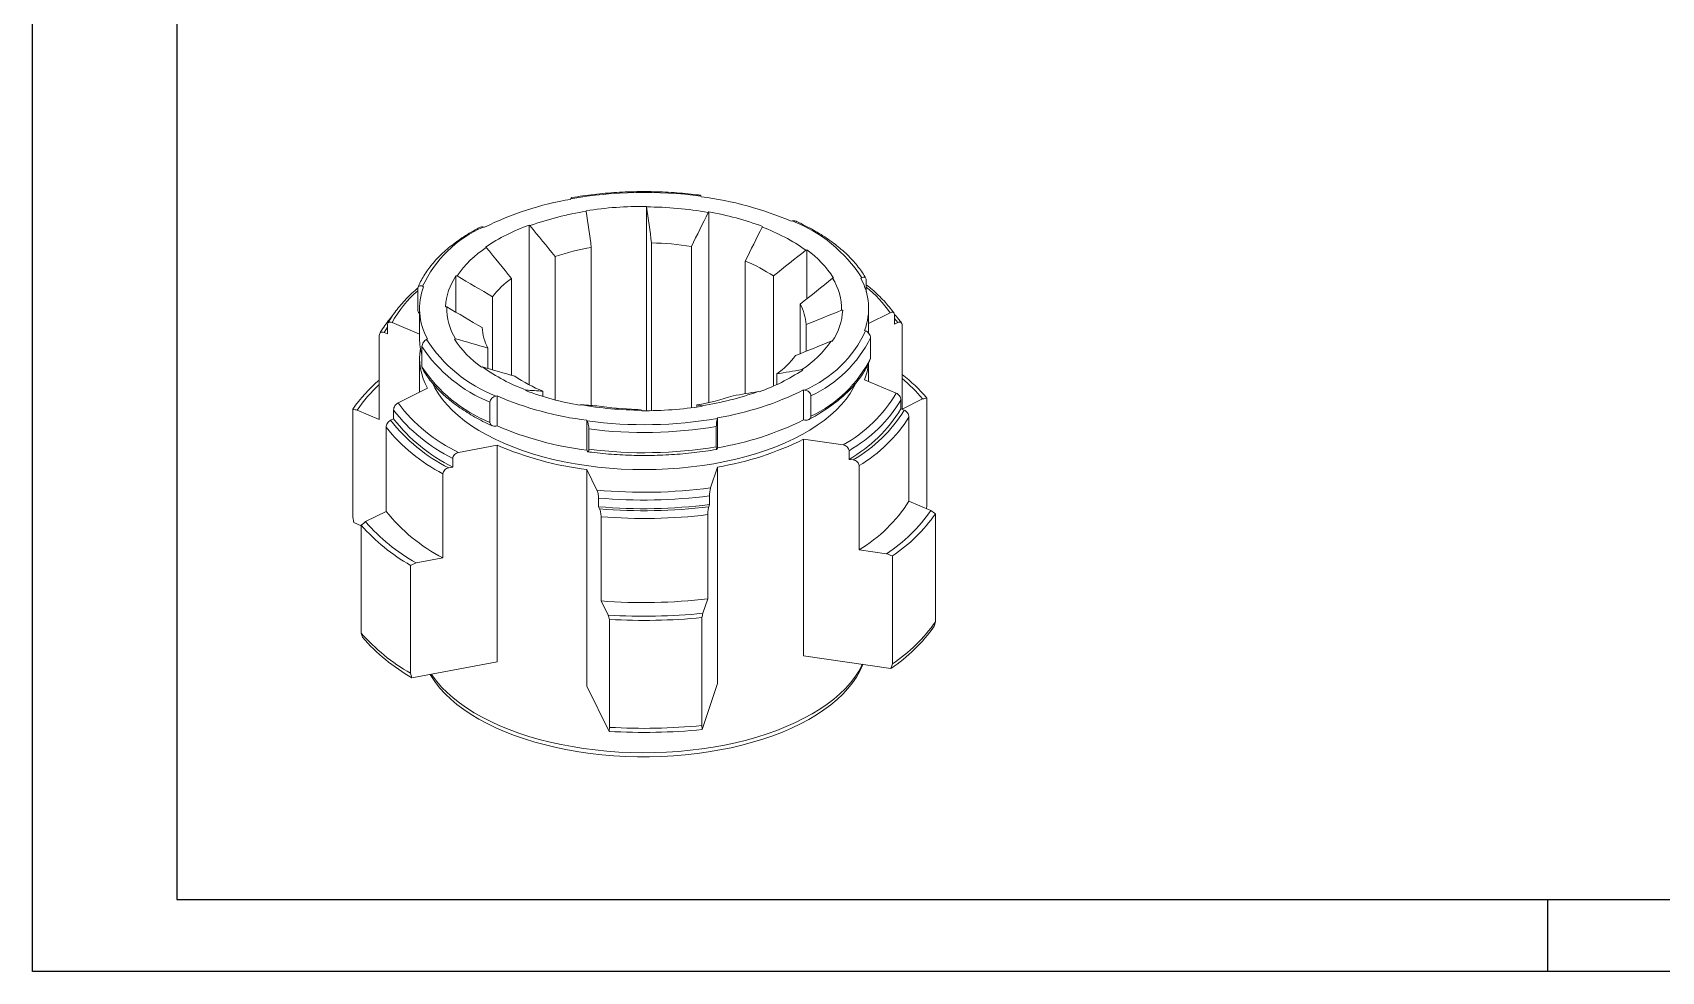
# Model space of a CAD drawing. Header units: millimetres. Extents: x 2521 to 2789, y 1164 to 1354.
# Drawn here: x 2520.6 to 2664.9, y 1164.3 to 1247.5 of the extents above; entities that cross this region are included whole.
import ezdxf

# ---------------------------------------------------------------- set-up
doc = ezdxf.new("R2010")
doc.units = ezdxf.units.MM
doc.linetypes.add('ACAD_ISO05W100', pattern=[33, 24, -3, 0, -3, 0, -3])
doc.layers.add('AM_BOR', color=2, linetype='ACAD_ISO05W100', lineweight=35)

# ---------------------------------------------------------------- blocks, each defined once
blk = doc.blocks.new('A3 ZTL')
for p, q in [((19.57, 280.82), (19.57, 9.78)), ((19.57, 9.78), (401.17, 9.78))]:
    blk.add_line(p, q)
at = {"layer": 'AM_BOR', "color": 135, "linetype": 'Continuous', "lineweight": 25}
for p, q in [((0, 0), (0, 290.61)), ((410.96, 0), (0, 0))]:
    blk.add_line(p, q, dxfattribs=at)
at = {"layer": 'AM_BOR', "color": 135, "lineweight": 25}
blk.add_line((205.48, 9.78), (205.48, 0), dxfattribs=at)

msp = doc.modelspace()

# ---------------------------------------------------------------- linework, layer by layer
at = {"color": 7, "linetype": 'Continuous', "lineweight": 15}
for p, q in [((2568.281, 1232.814), (2568.261, 1232.756)), ((2579.843, 1232.983), (2579.815, 1233.04)), ((2569.644, 1231.688), (2569.629, 1231.74)), ((2574.974, 1232.135), (2574.989, 1232.084)), ((2574.974, 1232.135), (2574.974, 1214.007)), ((2580.458, 1231.596), (2580.505, 1231.642)), ((2580.505, 1231.642), (2580.505, 1214.736)), ((2560.644, 1230.287), (2560.534, 1230.303)), ((2564.592, 1230.464), (2564.663, 1230.427)), ((2564.592, 1230.464), (2564.592, 1216.306)), ((2585.281, 1230.344), (2585.234, 1230.298)), ((2587.91, 1230.84), (2587.803, 1230.819)), ((2560.79, 1228.489), (2560.719, 1228.526)), ((2570.098, 1228.499), (2570.098, 1214.477)), ((2575.443, 1214.013), (2575.443, 1228.895)), ((2578.966, 1228.581), (2578.966, 1214.267)), ((2566.89, 1214.967), (2566.89, 1227.687)), ((2583.742, 1215.521), (2583.742, 1227.283)), ((2589.102, 1228.248), (2589.193, 1228.271)), ((2589.193, 1228.271), (2589.193, 1223.927)), ((2558.1, 1225.969), (2558.2, 1225.96)), ((2558.1, 1225.969), (2558.1, 1222.74)), ((2563.018, 1225.749), (2563.018, 1217.149)), ((2586.233, 1225.963), (2586.233, 1216.19)), ((2591.575, 1225.775), (2591.484, 1225.752)), ((2593.976, 1225.767), (2594.057, 1225.808)), ((2594.465, 1224.561), (2594.465, 1225.583)), ((2554.71, 1224.804), (2554.71, 1223.004)), ((2555.147, 1225.045), (2555.235, 1225.008)), ((2554.876, 1223.071), (2554.876, 1220.414)), ((2557.279, 1223.22), (2557.179, 1223.229)), ((2561.35, 1217.634), (2561.35, 1224.121)), ((2588.615, 1219.071), (2588.615, 1223.467)), ((2592.274, 1222.923), (2592.374, 1222.914)), ((2594.676, 1220.886), (2594.676, 1223.071)), ((2596.584, 1222.701), (2594.676, 1221.746)), ((2552.02, 1221.588), (2552.02, 1220.816)), ((2554.876, 1220.79), (2552.441, 1221.835)), ((2589.124, 1221.645), (2589.124, 1219.278)), ((2596.977, 1221.698), (2596.977, 1222.469)), ((2597.252, 1221.835), (2596.977, 1221.698)), ((2597.642, 1214.145), (2597.642, 1221.602)), ((2551.308, 1220.694), (2551.308, 1213.236)), ((2552.02, 1220.816), (2551.726, 1220.943)), ((2555.577, 1220.376), (2555.495, 1220.335)), ((2557.978, 1220.367), (2558.068, 1220.39)), ((2591.453, 1220.173), (2591.353, 1220.182)), ((2594.406, 1221.097), (2594.318, 1221.135)), ((2594.842, 1220.481), (2594.842, 1218.681)), ((2554.876, 1218.7), (2554.876, 1215.653)), ((2555.087, 1217.902), (2555.087, 1219.702)), ((2560.937, 1217.753), (2560.937, 1219.558)), ((2560.451, 1217.894), (2560.36, 1217.871)), ((2586.535, 1217.276), (2586.535, 1216.326)), ((2588.763, 1217.654), (2588.833, 1217.617)), ((2594.676, 1216.61), (2594.676, 1218.239)), ((2552.969, 1214.699), (2555.577, 1216.004)), ((2564.272, 1215.798), (2564.319, 1215.844)), ((2565.811, 1215.271), (2565.811, 1215.742)), ((2584.96, 1215.678), (2584.89, 1215.716)), ((2588.909, 1215.856), (2589.019, 1215.84)), ((2588.909, 1215.856), (2588.909, 1213.198)), ((2594.318, 1216.764), (2597.111, 1215.564)), ((2548.949, 1214.134), (2548.949, 1204.563)), ((2551.308, 1213.236), (2549.36, 1214.073)), ((2552.575, 1213.302), (2552.575, 1214.073)), ((2561.109, 1214.773), (2561.109, 1212.973)), ((2561.643, 1215.303), (2561.75, 1215.323)), ((2561.75, 1215.323), (2561.75, 1212.666)), ((2569.095, 1214.546), (2569.048, 1214.5)), ((2574.578, 1214.007), (2574.564, 1214.059)), ((2579.454, 1214.525), (2579.454, 1214.333)), ((2579.909, 1214.455), (2579.923, 1214.403)), ((2589.565, 1213.531), (2589.565, 1215.331)), ((2597.533, 1214.954), (2597.533, 1214.183)), ((2597.533, 1214.183), (2597.827, 1214.057)), ((2599.461, 1215.055), (2597.642, 1214.145)), ((2599.844, 1205.561), (2599.844, 1215.132)), ((2552.301, 1213.164), (2552.575, 1213.302)), ((2561.643, 1212.646), (2561.75, 1212.666)), ((2569.709, 1213.16), (2569.737, 1213.103)), ((2569.709, 1213.16), (2569.709, 1210.503)), ((2581.175, 1212.612), (2581.175, 1210.812)), ((2581.272, 1213.329), (2581.291, 1213.387)), ((2581.291, 1213.387), (2581.291, 1210.73)), ((2588.909, 1213.198), (2589.019, 1213.182)), ((2598.245, 1213.449), (2598.245, 1205.991)), ((2551.91, 1205.083), (2551.91, 1212.54)), ((2569.877, 1210.59), (2569.877, 1212.39)), ((2592.408, 1210.973), (2588.909, 1211.484)), ((2588.909, 1211.484), (2588.909, 1192.283)), ((2557.821, 1209.779), (2557.821, 1209.008)), ((2561.75, 1210.952), (2558.336, 1210.305)), ((2561.75, 1210.952), (2561.75, 1191.751)), ((2569.709, 1210.503), (2569.737, 1210.446)), ((2581.272, 1210.672), (2581.291, 1210.73)), ((2592.936, 1209.696), (2592.936, 1210.468)), ((2556.951, 1208.415), (2556.951, 1200.957)), ((2557.821, 1209.008), (2557.462, 1208.94)), ((2570.6, 1206.972), (2569.709, 1208.788)), ((2569.709, 1208.788), (2569.709, 1189.588)), ((2581.291, 1209.015), (2580.671, 1207.17)), ((2581.291, 1209.015), (2581.291, 1189.815)), ((2593.304, 1209.643), (2592.936, 1209.696)), ((2593.828, 1201.68), (2593.828, 1209.138)), ((2570.735, 1205.498), (2570.735, 1206.27)), ((2570.828, 1205.307), (2570.735, 1205.498)), ((2580.578, 1205.691), (2580.512, 1205.497)), ((2580.578, 1206.463), (2580.578, 1205.691)), ((2598.245, 1205.991), (2600.192, 1205.155)), ((2599.794, 1205.326), (2599.844, 1205.561)), ((2548.949, 1204.563), (2549.059, 1204.087)), ((2549.059, 1204.087), (2549.708, 1203.808)), ((2550.092, 1204.173), (2551.91, 1205.083)), ((2570.962, 1197.149), (2570.962, 1204.607)), ((2580.419, 1204.792), (2580.419, 1197.335)), ((2600.603, 1204.864), (2600.603, 1195.293)), ((2549.708, 1194.295), (2549.708, 1203.866)), ((2596.267, 1201.324), (2593.828, 1201.68)), ((2596.782, 1191.563), (2596.782, 1201.134)), ((2554.069, 1200.297), (2554.069, 1190.726)), ((2556.951, 1200.957), (2554.571, 1200.507)), ((2571.583, 1195.883), (2570.962, 1197.149)), ((2580.419, 1197.335), (2579.987, 1196.048)), ((2571.714, 1185.93), (2571.714, 1195.501)), ((2579.896, 1195.662), (2579.896, 1186.09)), ((2600.603, 1195.293), (2600.493, 1194.911)), ((2549.811, 1193.918), (2549.708, 1194.295)), ((2554.203, 1190.323), (2561.75, 1191.751)), ((2588.909, 1192.283), (2596.644, 1191.155)), ((2596.644, 1191.155), (2596.782, 1191.563)), ((2554.069, 1190.726), (2554.203, 1190.323)), ((2569.709, 1189.588), (2571.679, 1185.573)), ((2579.92, 1185.735), (2581.291, 1189.815)), ((2571.679, 1185.573), (2571.714, 1185.93)), ((2579.896, 1186.09), (2579.92, 1185.735))]:
    msp.add_line(p, q, dxfattribs=at)
at = {"color": 8, "linetype": 'Continuous', "lineweight": 15}
for p, q in [((2552.02, 1221.427), (2551.726, 1220.943)), ((2597.252, 1221.835), (2596.977, 1222.195))]:
    msp.add_line(p, q, dxfattribs=at)
at = {"color": 7, "linetype": 'Continuous', "lineweight": 15, "flags": 128}
for points in [[(2593.496, 1216.39), (2593.335, 1216.066), (2593.03, 1215.552), (2592.673, 1215.048), (2592.263, 1214.554), (2591.801, 1214.073), (2591.29, 1213.605), (2590.73, 1213.152), (2590.124, 1212.715), (2589.472, 1212.296), (2588.777, 1211.896), (2588.042, 1211.515), (2587.267, 1211.156), (2586.456, 1210.819), (2585.61, 1210.504), (2584.733, 1210.214), (2583.826, 1209.949), (2582.893, 1209.71), (2581.936, 1209.497), (2580.958, 1209.31), (2579.962, 1209.152), (2578.951, 1209.021), (2577.927, 1208.919), (2576.895, 1208.845), (2575.856, 1208.801), (2574.814, 1208.785), (2573.771, 1208.799), (2572.732, 1208.841), (2571.699, 1208.913), (2570.674, 1209.013), (2569.662, 1209.142), (2568.665, 1209.298), (2567.686, 1209.482), (2566.727, 1209.694), (2565.792, 1209.931), (2564.884, 1210.195), (2564.004, 1210.483), (2563.156, 1210.795), (2562.343, 1211.131), (2561.565, 1211.489), (2560.827, 1211.868), (2560.129, 1212.267), (2559.474, 1212.684), (2558.864, 1213.12), (2558.301, 1213.572), (2557.786, 1214.039), (2557.321, 1214.519), (2556.907, 1215.012), (2556.546, 1215.516), (2556.238, 1216.029), (2556.031, 1216.445)], [(2594.164, 1191.517), (2594.134, 1191.44), (2593.891, 1190.908), (2593.594, 1190.384), (2593.242, 1189.868), (2592.837, 1189.363), (2592.38, 1188.869), (2591.872, 1188.389), (2591.315, 1187.924), (2590.71, 1187.475), (2590.059, 1187.043), (2589.364, 1186.63), (2588.627, 1186.236), (2587.851, 1185.864), (2587.036, 1185.514), (2586.186, 1185.186), (2585.303, 1184.883), (2584.39, 1184.604), (2583.449, 1184.351), (2582.483, 1184.125), (2581.495, 1183.925), (2580.488, 1183.753), (2579.464, 1183.609), (2578.426, 1183.494), (2577.378, 1183.407), (2576.323, 1183.35), (2575.263, 1183.322), (2574.202, 1183.323), (2573.142, 1183.354), (2572.087, 1183.413), (2571.04, 1183.502), (2570.003, 1183.62), (2568.98, 1183.766), (2567.974, 1183.94), (2566.988, 1184.142), (2566.024, 1184.371), (2565.086, 1184.626), (2564.175, 1184.907), (2563.295, 1185.212), (2562.448, 1185.542), (2561.636, 1185.894), (2560.862, 1186.268), (2560.129, 1186.663), (2559.438, 1187.078), (2558.79, 1187.511), (2558.19, 1187.962), (2557.636, 1188.429), (2557.133, 1188.91), (2556.68, 1189.404), (2556.279, 1189.91), (2555.932, 1190.427), (2555.813, 1190.627)], [(2555.923, 1190.648), (2556.014, 1190.512), (2556.394, 1190.002), (2556.825, 1189.504), (2557.308, 1189.018), (2557.84, 1188.546), (2558.42, 1188.09), (2559.046, 1187.65), (2559.717, 1187.227), (2560.431, 1186.824), (2561.186, 1186.441), (2561.979, 1186.079), (2562.808, 1185.739), (2563.671, 1185.423), (2564.565, 1185.13), (2565.489, 1184.863), (2566.439, 1184.621), (2567.412, 1184.406), (2568.407, 1184.218), (2569.419, 1184.057), (2570.447, 1183.924), (2571.487, 1183.819), (2572.536, 1183.743), (2573.591, 1183.697), (2574.65, 1183.679), (2575.71, 1183.69), (2576.766, 1183.73), (2577.817, 1183.799), (2578.86, 1183.896), (2579.89, 1184.023), (2580.907, 1184.177), (2581.906, 1184.359), (2582.884, 1184.568), (2583.84, 1184.803), (2584.77, 1185.065), (2585.672, 1185.351), (2586.543, 1185.662), (2587.38, 1185.996), (2588.182, 1186.353), (2588.946, 1186.731), (2589.669, 1187.13), (2590.351, 1187.548), (2590.988, 1187.984), (2591.579, 1188.436), (2592.123, 1188.905), (2592.617, 1189.387), (2593.061, 1189.883), (2593.453, 1190.39), (2593.792, 1190.907), (2594.077, 1191.432), (2594.121, 1191.523)]]:
    msp.add_lwpolyline(points, dxfattribs=at)
at = {"color": 7, "linetype": 'Continuous', "lineweight": 15}
for centre, radius, start, end in [((2574.784, 1195.362), 38.012, 82.39472, 99.85164), ((2576.182, 1203.788), 29.423, 66.73779, 82.85318), ((2572.661, 1206.193), 26.925, 99.4052, 116.50834), ((2573.704, 1205.185), 26.813, 98.71076, 109.70733), ((2574.748, 1198.893), 33.243, 89.61033, 98.85796), ((2574.828, 1199.368), 32.716, 80.09207, 89.71929), ((2576.058, 1205.846), 26.177, 69.37109, 80.21988), ((2564.778, 1220.566), 10.622, 113.55123, 155.05884), ((2570.452, 1213.918), 17.554, 109.50241, 123.67379), ((2579.46, 1214.731), 16.604, 54.5011, 69.65214), ((2583.25, 1218.875), 12.841, 32.68032, 68.71902), ((2565.96, 1220.6), 9.431, 123.24182, 145.36825), ((2573.887, 1206.796), 22.032, 99.90201, 108.51608), ((2574.823, 1202.019), 26.884, 81.13461, 88.67675), ((2578.635, 1214.638), 13.637, 56.14284, 68.0104), ((2584.046, 1220.974), 8.929, 32.52762, 54.80796), ((2562.492, 1222.968), 5.32, 145.65675, 177.19121), ((2567.522, 1219.465), 7.731, 125.63387, 142.9762), ((2587.152, 1223.018), 5.123, 358.93114, 32.25745), ((2589.145, 1223.081), 5.527, 339.38123, 29.07287), ((2560.407, 1223.061), 5.527, 159.38123, 209.07287), ((2562.4, 1223.124), 5.123, 178.93114, 212.25745), ((2584.954, 1221.463), 4.174, 2.49443, 28.69415), ((2587.06, 1223.174), 5.32, 325.65675, 357.19121), ((2564.598, 1221.562), 4.174, 182.49443, 208.69415), ((2560.287, 1220.422), 5.411, 180.08164, 196.06175), ((2566.303, 1227.268), 12.841, 212.68032, 248.71902), ((2565.506, 1225.169), 8.929, 212.52762, 234.80796), ((2583.592, 1225.542), 9.431, 303.24182, 325.36825), ((2584.775, 1225.576), 10.622, 293.55123, 335.05884), ((2584.903, 1225.387), 11.084, 294.87743, 333.73264), ((2560.419, 1218.696), 5.54, 171.06401, 209.07613), ((2565.917, 1226.79), 12.943, 213.20536, 248.19398), ((2582.03, 1223.56), 7.731, 305.63387, 322.9762), ((2584.903, 1223.587), 11.084, 294.87743, 333.73264), ((2565.917, 1224.99), 12.943, 213.20536, 248.19398), ((2570.092, 1231.412), 16.604, 234.5011, 249.65214), ((2570.917, 1228.386), 13.637, 236.14284, 248.0104), ((2579.1, 1232.225), 17.554, 289.50241, 303.67379), ((2589.088, 1218.739), 5.591, 339.30383, 354.24191), ((2588.386, 1205.296), 15.1, 40.64341, 52.19601), ((2559.97, 1206.501), 13.406, 130.25235, 145.29159), ((2559.772, 1207.067), 12.549, 132.41581, 146.06649), ((2573.494, 1240.297), 26.177, 249.37109, 260.21988), ((2575.848, 1240.958), 26.813, 278.71076, 289.70733), ((2576.891, 1239.95), 26.925, 279.4052, 296.50834), ((2586.346, 1221.889), 12.486, 299.04627, 329.5638), ((2588.523, 1205.87), 14.283, 40.02296, 50.32148), ((2564.414, 1223.185), 14.939, 217.58561, 243.81374), ((2564.648, 1223.493), 14.621, 216.97826, 244.42108), ((2573.37, 1242.354), 29.423, 246.73779, 262.85318), ((2574.724, 1246.775), 32.716, 260.09207, 269.71929), ((2574.73, 1241.006), 26.884, 261.13461, 268.67675), ((2574.804, 1247.25), 33.243, 269.61033, 278.85796), ((2575.665, 1236.229), 22.032, 279.90201, 288.51608), ((2586.613, 1221.544), 12.754, 299.71973, 328.89033), ((2586.613, 1220.773), 12.754, 299.71973, 328.89033), ((2586.799, 1220.831), 12.942, 300.17263, 328.43744), ((2564.25, 1222.498), 15.162, 217.99391, 243.40544), ((2564.414, 1222.414), 14.939, 217.58561, 243.81374), ((2573.37, 1239.697), 29.423, 246.73779, 262.85318), ((2574.768, 1250.78), 38.012, 262.39472, 279.85164), ((2574.769, 1251.121), 39.038, 262.80122, 279.44514), ((2576.891, 1237.293), 26.925, 279.4052, 296.50834), ((2587.065, 1220.485), 13.21, 300.79482, 327.81524), ((2564.016, 1222.188), 15.48, 218.55467, 242.84468), ((2576.891, 1235.578), 26.925, 279.4052, 296.50834), ((2573.37, 1237.983), 29.423, 246.73779, 262.85318), ((2574.769, 1249.321), 39.038, 262.80122, 279.44514), ((2574.771, 1251.192), 44.416, 264.61236, 277.634), ((2574.771, 1251.505), 45.415, 264.90096, 277.3454), ((2574.771, 1250.734), 45.415, 264.90096, 277.3454), ((2574.771, 1251.252), 46.114, 265.09494, 277.15142), ((2587.065, 1213.027), 13.21, 300.79482, 327.81524), ((2562.926, 1215.283), 16.975, 220.88351, 240.51584), ((2564.016, 1214.731), 15.48, 218.55467, 242.84468), ((2574.772, 1251.563), 47.11, 265.36131, 276.88506), ((2588.306, 1213.407), 14.47, 303.38091, 325.22916), ((2588.568, 1213.372), 14.739, 303.86904, 324.74103), ((2562.695, 1215.284), 17.293, 221.32277, 240.07657), ((2574.772, 1244.105), 47.11, 265.36131, 276.88506), ((2574.773, 1247.558), 51.774, 266.46707, 275.77929), ((2574.774, 1248.175), 52.762, 266.67557, 275.5708), ((2588.568, 1203.801), 14.739, 303.86904, 324.74103), ((2562.695, 1205.713), 17.293, 221.32277, 240.07657), ((2562.757, 1205.254), 17.208, 221.20679, 240.19256), ((2588.498, 1203.351), 14.667, 303.74014, 324.86992), ((2574.774, 1237.979), 52.498, 266.62052, 275.62585), ((2574.774, 1238.604), 52.762, 266.67557, 275.5708)]:
    msp.add_arc(centre, radius, start, end, dxfattribs=at)
at = {"color": 8, "linetype": 'Continuous', "lineweight": 15}
for centre, radius, start, end in [((2561.464, 1216.871), 10.298, 130.98045, 151.18122), ((2587.158, 1216.029), 11.548, 35.29526, 50.7495)]:
    msp.add_arc(centre, radius, start, end, dxfattribs=at)
at = {"color": 7, "linetype": 'Continuous', "lineweight": 15}
for points, knots in [([(2568.281, 1232.814), (2568.289, 1232.836), (2568.307, 1232.886), (2568.323, 1232.892), (2568.332, 1232.895)], [0, 0, 0, 0, 0.4474147, 1, 1, 1, 1]), ([(2579.743, 1233.124), (2579.639, 1233.138), (2579.205, 1233.195), (2578.433, 1233.276), (2577.427, 1233.358), (2576.413, 1233.414), (2575.396, 1233.443), (2574.377, 1233.446), (2573.359, 1233.422), (2572.345, 1233.372), (2571.337, 1233.296), (2570.337, 1233.194), (2569.348, 1233.066), (2568.682, 1232.963), (2568.346, 1232.904), (2568.331, 1232.901)], [0, 0, 0, 0, 0.0279521, 0.1159723, 0.2039847, 0.2919863, 0.3799809, 0.4679722, 0.5559639, 0.6439587, 0.7319602, 0.8199723, 0.9079988, 0.9960436, 1, 1, 1, 1]), ([(2579.743, 1233.119), (2579.751, 1233.118), (2579.773, 1233.116), (2579.799, 1233.069), (2579.815, 1233.04)], [0, 0, 0, 0, 0.3780491, 1, 1, 1, 1]), ([(2560.178, 1230.251), (2560.11, 1230.215), (2559.802, 1230.052), (2559.279, 1229.748), (2558.625, 1229.332), (2558.012, 1228.899), (2557.44, 1228.448), (2556.912, 1227.983), (2556.428, 1227.502), (2555.99, 1227.008), (2555.599, 1226.503), (2555.258, 1225.986), (2554.963, 1225.463), (2554.809, 1225.107), (2554.733, 1224.93)], [0, 0, 0, 0, 0.0251766, 0.1141213, 0.2031107, 0.2921292, 0.3811553, 0.4701539, 0.5590832, 0.6478893, 0.7365061, 0.8248596, 0.9128747, 1, 1, 1, 1]), ([(2560.179, 1230.249), (2560.185, 1230.254), (2560.232, 1230.287), (2560.355, 1230.313), (2560.473, 1230.307), (2560.534, 1230.303)], [0, 0, 0, 0, 0.0624983, 0.5133307, 1, 1, 1, 1]), ([(2587.91, 1230.84), (2587.954, 1230.845), (2588.065, 1230.858), (2588.186, 1230.847), (2588.238, 1230.809), (2588.242, 1230.807)], [0, 0, 0, 0, 0.3756377, 0.9536695, 1, 1, 1, 1]), ([(2594.427, 1225.743), (2594.405, 1225.781), (2594.288, 1225.994), (2594.042, 1226.375), (2593.668, 1226.88), (2593.245, 1227.373), (2592.775, 1227.855), (2592.261, 1228.323), (2591.702, 1228.776), (2591.102, 1229.214), (2590.46, 1229.634), (2589.781, 1230.037), (2589.063, 1230.42), (2588.543, 1230.673), (2588.264, 1230.8), (2588.243, 1230.809)], [0, 0, 0, 0, 0.0194885, 0.1069728, 0.1947231, 0.2828229, 0.3712036, 0.4597943, 0.5485297, 0.6373543, 0.7262244, 0.8151042, 0.9039676, 0.992801, 1, 1, 1, 1]), ([(2594.465, 1225.583), (2594.465, 1225.705), (2594.414, 1225.794), (2594.259, 1225.869), (2594.158, 1225.859), (2594.057, 1225.808)], [0, 0, 0, 0, 0.5, 0.5, 1, 1, 1, 1]), ([(2554.718, 1224.882), (2554.688, 1224.858), (2554.457, 1224.672), (2554.066, 1224.309), (2553.551, 1223.794), (2553.085, 1223.265), (2552.668, 1222.725), (2552.323, 1222.219), (2552.14, 1221.889), (2552.062, 1221.747)], [0, 0, 0, 0, 0.0258066, 0.1955324, 0.3651374, 0.534541, 0.7036473, 0.8723486, 1, 1, 1, 1]), ([(2555.147, 1225.045), (2555.04, 1225.091), (2554.931, 1225.098), (2554.766, 1225.017), (2554.71, 1224.926), (2554.71, 1224.804)], [0, 0, 0, 0, 0.5, 0.5, 1, 1, 1, 1]), ([(2596.925, 1222.655), (2596.887, 1222.708), (2596.72, 1222.944), (2596.392, 1223.354), (2595.922, 1223.878), (2595.403, 1224.389), (2594.919, 1224.824), (2594.59, 1225.082), (2594.465, 1225.18)], [0, 0, 0, 0, 0.0601523, 0.2632151, 0.4666549, 0.6705616, 0.8748129, 1, 1, 1, 1]), ([(2554.71, 1223.004), (2554.714, 1222.958), (2554.723, 1222.867), (2554.783, 1222.722), (2554.845, 1222.639), (2554.876, 1222.597)], [0, 0, 0, 0, 0.330298, 0.6604452, 1, 1, 1, 1]), ([(2596.977, 1222.469), (2596.977, 1222.588), (2596.93, 1222.679), (2596.781, 1222.758), (2596.683, 1222.75), (2596.584, 1222.701)], [0, 0, 0, 0, 0.5, 0.5, 1, 1, 1, 1]), ([(2552.459, 1222.401), (2552.373, 1222.303), (2552.131, 1222.025), (2551.786, 1221.555), (2551.509, 1221.138), (2551.374, 1220.904), (2551.349, 1220.86)], [0, 0, 0, 0, 0.1975779, 0.5577205, 0.9169938, 1, 1, 1, 1]), ([(2552.441, 1221.835), (2552.335, 1221.881), (2552.231, 1221.885), (2552.07, 1221.799), (2552.02, 1221.707), (2552.02, 1221.588)], [0, 0, 0, 0, 0.5, 0.5, 1, 1, 1, 1]), ([(2597.586, 1221.793), (2597.544, 1221.85), (2597.365, 1222.09), (2597.16, 1222.346), (2596.979, 1222.538), (2596.964, 1222.555)], [0, 0, 0, 0, 0.2212295, 0.9323566, 1, 1, 1, 1]), ([(2597.642, 1221.602), (2597.642, 1221.721), (2597.595, 1221.811), (2597.448, 1221.892), (2597.35, 1221.884), (2597.252, 1221.835)], [0, 0, 0, 0, 0.5, 0.5, 1, 1, 1, 1]), ([(2551.726, 1220.943), (2551.621, 1220.988), (2551.516, 1220.992), (2551.357, 1220.904), (2551.308, 1220.812), (2551.308, 1220.694)], [0, 0, 0, 0, 0.5, 0.5, 1, 1, 1, 1]), ([(2555.087, 1219.702), (2555.087, 1219.823), (2555.139, 1219.964), (2555.293, 1220.194), (2555.394, 1220.284), (2555.495, 1220.335)], [0, 0, 0, 0, 0.5, 0.5, 1, 1, 1, 1]), ([(2594.406, 1221.097), (2594.512, 1221.052), (2594.621, 1220.965), (2594.787, 1220.742), (2594.842, 1220.603), (2594.842, 1220.481)], [0, 0, 0, 0, 0.5, 0.5, 1, 1, 1, 1]), ([(2589.373, 1213.234), (2589.442, 1213.27), (2589.75, 1213.433), (2590.274, 1213.737), (2590.928, 1214.153), (2591.54, 1214.587), (2592.112, 1215.037), (2592.641, 1215.503), (2593.125, 1215.983), (2593.563, 1216.477), (2593.954, 1216.983), (2594.295, 1217.499), (2594.589, 1218.022), (2594.743, 1218.377), (2594.819, 1218.554)], [0, 0, 0, 0, 0.02526437, 0.11422297, 0.20322636, 0.29225884, 0.38129893, 0.4703115, 0.55925484, 0.64807483, 0.7367056, 0.82507298, 0.91310181, 1, 1, 1, 1]), ([(2594.842, 1218.681), (2594.841, 1218.636), (2594.84, 1218.588), (2594.819, 1218.556), (2594.818, 1218.554)], [0, 0, 0, 0, 0.9352024, 1, 1, 1, 1]), ([(2555.13, 1217.745), (2555.116, 1217.77), (2555.091, 1217.813), (2555.088, 1217.875), (2555.087, 1217.902)], [0, 0, 0, 0, 0.5604327, 1, 1, 1, 1]), ([(2555.126, 1217.743), (2555.147, 1217.704), (2555.264, 1217.491), (2555.511, 1217.11), (2555.885, 1216.606), (2556.308, 1216.112), (2556.777, 1215.631), (2557.292, 1215.163), (2557.85, 1214.709), (2558.451, 1214.272), (2559.092, 1213.851), (2559.772, 1213.449), (2560.49, 1213.066), (2561.009, 1212.812), (2561.288, 1212.686), (2561.309, 1212.677)], [0, 0, 0, 0, 0.0195439, 0.1070296, 0.1947814, 0.2828827, 0.3712648, 0.459857, 0.5485939, 0.63742, 0.7262915, 0.8151729, 0.9040377, 0.9928726, 1, 1, 1, 1]), ([(2589.565, 1215.331), (2589.565, 1215.452), (2589.497, 1215.578), (2589.289, 1215.761), (2589.154, 1215.82), (2589.019, 1215.84)], [0, 0, 0, 0, 0.5, 0.5, 1, 1, 1, 1]), ([(2597.111, 1215.564), (2597.217, 1215.519), (2597.322, 1215.433), (2597.482, 1215.209), (2597.533, 1215.074), (2597.533, 1214.954)], [0, 0, 0, 0, 0.5, 0.5, 1, 1, 1, 1]), ([(2552.575, 1214.073), (2552.575, 1214.192), (2552.623, 1214.33), (2552.771, 1214.558), (2552.87, 1214.649), (2552.969, 1214.699)], [0, 0, 0, 0, 0.5, 0.5, 1, 1, 1, 1]), ([(2561.643, 1215.303), (2561.512, 1215.278), (2561.379, 1215.213), (2561.177, 1215.023), (2561.109, 1214.895), (2561.109, 1214.773)], [0, 0, 0, 0, 0.5, 0.5, 1, 1, 1, 1]), ([(2597.827, 1214.057), (2597.932, 1214.012), (2598.036, 1213.926), (2598.195, 1213.702), (2598.245, 1213.567), (2598.245, 1213.449)], [0, 0, 0, 0, 0.5, 0.5, 1, 1, 1, 1]), ([(2551.91, 1212.54), (2551.91, 1212.659), (2551.957, 1212.796), (2552.104, 1213.024), (2552.203, 1213.115), (2552.301, 1213.164)], [0, 0, 0, 0, 0.5, 0.5, 1, 1, 1, 1]), ([(2561.109, 1212.973), (2561.109, 1212.852), (2561.176, 1212.749), (2561.379, 1212.635), (2561.51, 1212.621), (2561.643, 1212.646)], [0, 0, 0, 0, 0.5, 0.5, 1, 1, 1, 1]), ([(2569.877, 1212.39), (2569.877, 1212.512), (2569.859, 1212.663), (2569.806, 1212.923), (2569.772, 1213.033), (2569.737, 1213.103)], [0, 0, 0, 0, 0.5, 0.5, 1, 1, 1, 1]), ([(2581.272, 1213.329), (2581.248, 1213.259), (2581.224, 1213.147), (2581.187, 1212.886), (2581.175, 1212.734), (2581.175, 1212.612)], [0, 0, 0, 0, 0.5, 0.5, 1, 1, 1, 1]), ([(2589.019, 1213.182), (2589.152, 1213.163), (2589.289, 1213.182), (2589.496, 1213.304), (2589.565, 1213.409), (2589.565, 1213.531)], [0, 0, 0, 0, 0.5, 0.5, 1, 1, 1, 1]), ([(2558.336, 1210.305), (2558.207, 1210.281), (2558.079, 1210.216), (2557.883, 1210.024), (2557.821, 1209.898), (2557.821, 1209.779)], [0, 0, 0, 0, 0.5, 0.5, 1, 1, 1, 1]), ([(2569.737, 1210.446), (2569.771, 1210.376), (2569.806, 1210.345), (2569.859, 1210.389), (2569.877, 1210.469), (2569.877, 1210.59)], [0, 0, 0, 0, 0.5, 0.5, 1, 1, 1, 1]), ([(2569.809, 1210.361), (2569.914, 1210.348), (2570.348, 1210.291), (2571.119, 1210.209), (2572.126, 1210.127), (2573.139, 1210.072), (2574.156, 1210.042), (2575.175, 1210.04), (2576.193, 1210.063), (2577.207, 1210.113), (2578.216, 1210.189), (2579.216, 1210.291), (2580.204, 1210.419), (2580.871, 1210.522), (2581.207, 1210.581), (2581.221, 1210.584)], [0, 0, 0, 0, 0.0279592, 0.1159787, 0.2039905, 0.2919914, 0.3799853, 0.4679759, 0.5559669, 0.643961, 0.7319619, 0.8199733, 0.9079991, 0.9960432, 1, 1, 1, 1]), ([(2581.175, 1210.812), (2581.175, 1210.691), (2581.187, 1210.612), (2581.224, 1210.569), (2581.248, 1210.6), (2581.272, 1210.672)], [0, 0, 0, 0, 0.5, 0.5, 1, 1, 1, 1]), ([(2592.936, 1210.468), (2592.936, 1210.587), (2592.872, 1210.71), (2592.673, 1210.893), (2592.54, 1210.954), (2592.408, 1210.973)], [0, 0, 0, 0, 0.5, 0.5, 1, 1, 1, 1]), ([(2557.462, 1208.94), (2557.333, 1208.916), (2557.206, 1208.85), (2557.011, 1208.658), (2556.951, 1208.533), (2556.951, 1208.415)], [0, 0, 0, 0, 0.5, 0.5, 1, 1, 1, 1]), ([(2593.828, 1209.138), (2593.828, 1209.256), (2593.765, 1209.379), (2593.568, 1209.562), (2593.436, 1209.623), (2593.304, 1209.643)], [0, 0, 0, 0, 0.5, 0.5, 1, 1, 1, 1]), ([(2570.735, 1206.27), (2570.735, 1206.389), (2570.718, 1206.536), (2570.668, 1206.793), (2570.634, 1206.903), (2570.6, 1206.972)], [0, 0, 0, 0, 0.5, 0.5, 1, 1, 1, 1]), ([(2580.671, 1207.17), (2580.648, 1207.1), (2580.624, 1206.99), (2580.589, 1206.729), (2580.578, 1206.582), (2580.578, 1206.463)], [0, 0, 0, 0, 0.5, 0.5, 1, 1, 1, 1]), ([(2580.512, 1205.497), (2580.489, 1205.427), (2580.466, 1205.317), (2580.43, 1205.057), (2580.419, 1204.911), (2580.419, 1204.792)], [0, 0, 0, 0, 0.5, 0.5, 1, 1, 1, 1]), ([(2570.962, 1204.607), (2570.962, 1204.725), (2570.946, 1204.872), (2570.896, 1205.128), (2570.862, 1205.239), (2570.828, 1205.307)], [0, 0, 0, 0, 0.5, 0.5, 1, 1, 1, 1])]:
    msp.add_open_spline(points, degree=3, knots=knots, dxfattribs=at)
for points in [[(2569.644, 1231.688), (2569.795, 1230.625), (2569.947, 1229.561), (2570.098, 1228.499)], [(2575.443, 1228.895), (2575.292, 1229.957), (2575.14, 1231.02), (2574.989, 1232.084)], [(2580.458, 1231.596), (2579.961, 1230.59), (2579.463, 1229.585), (2578.966, 1228.581)], [(2566.89, 1227.687), (2566.147, 1228.599), (2565.405, 1229.513), (2564.663, 1230.427)], [(2583.742, 1227.283), (2584.239, 1228.287), (2584.737, 1229.293), (2585.234, 1230.298)], [(2560.79, 1228.489), (2561.532, 1227.575), (2562.275, 1226.661), (2563.018, 1225.749)], [(2589.102, 1228.248), (2588.146, 1227.485), (2587.19, 1226.724), (2586.233, 1225.963)], [(2561.35, 1224.121), (2560.299, 1224.733), (2559.249, 1225.346), (2558.2, 1225.96)], [(2588.615, 1223.467), (2589.572, 1224.228), (2590.528, 1224.99), (2591.484, 1225.752)], [(2557.279, 1223.22), (2558.328, 1222.606), (2559.378, 1221.992), (2560.429, 1221.38)], [(2592.274, 1222.923), (2591.225, 1222.496), (2590.175, 1222.069), (2589.124, 1221.645)], [(2560.937, 1219.558), (2559.98, 1219.834), (2559.024, 1220.112), (2558.068, 1220.39)], [(2588.203, 1218.904), (2589.254, 1219.329), (2590.304, 1219.755), (2591.353, 1220.182)], [(2560.451, 1217.894), (2561.406, 1217.616), (2562.363, 1217.338), (2563.32, 1217.062)], [(2588.763, 1217.654), (2588.02, 1217.527), (2587.278, 1217.4), (2586.535, 1217.276)], [(2565.811, 1215.742), (2565.313, 1215.774), (2564.816, 1215.809), (2564.319, 1215.844)], [(2582.662, 1215.338), (2583.405, 1215.462), (2584.148, 1215.588), (2584.89, 1215.716)], [(2549.36, 1214.073), (2549.223, 1214.093), (2549.086, 1214.114), (2548.949, 1214.134)], [(2569.095, 1214.546), (2569.592, 1214.511), (2570.089, 1214.476), (2570.587, 1214.444)], [(2574.109, 1214.13), (2574.261, 1214.104), (2574.412, 1214.081), (2574.564, 1214.059)], [(2579.909, 1214.455), (2579.757, 1214.477), (2579.606, 1214.5), (2579.454, 1214.525)], [(2599.844, 1215.132), (2599.716, 1215.106), (2599.588, 1215.081), (2599.461, 1215.055)], [(2549.708, 1203.866), (2549.836, 1203.968), (2549.964, 1204.07), (2550.092, 1204.173)], [(2600.192, 1205.155), (2600.329, 1205.058), (2600.466, 1204.961), (2600.603, 1204.864)], [(2596.782, 1201.134), (2596.61, 1201.198), (2596.439, 1201.261), (2596.267, 1201.324)], [(2554.571, 1200.507), (2554.403, 1200.437), (2554.236, 1200.367), (2554.069, 1200.297)], [(2571.714, 1195.501), (2571.67, 1195.629), (2571.627, 1195.756), (2571.583, 1195.883)], [(2579.987, 1196.048), (2579.956, 1195.919), (2579.926, 1195.79), (2579.896, 1195.662)]]:
    msp.add_open_spline(points, degree=3, dxfattribs=at)

# ---------------------------------------------------------------- block references
at = {"linetype": 'ByBlock', "lineweight": 0, "xscale": 0.6534000000000001, "yscale": 0.6534000000000001, "zscale": 0.6534000000000001}
msp.add_blockref('A3 ZTL', (2520.579, 1164.283), dxfattribs=at)

doc.saveas('drawing.dxf')
